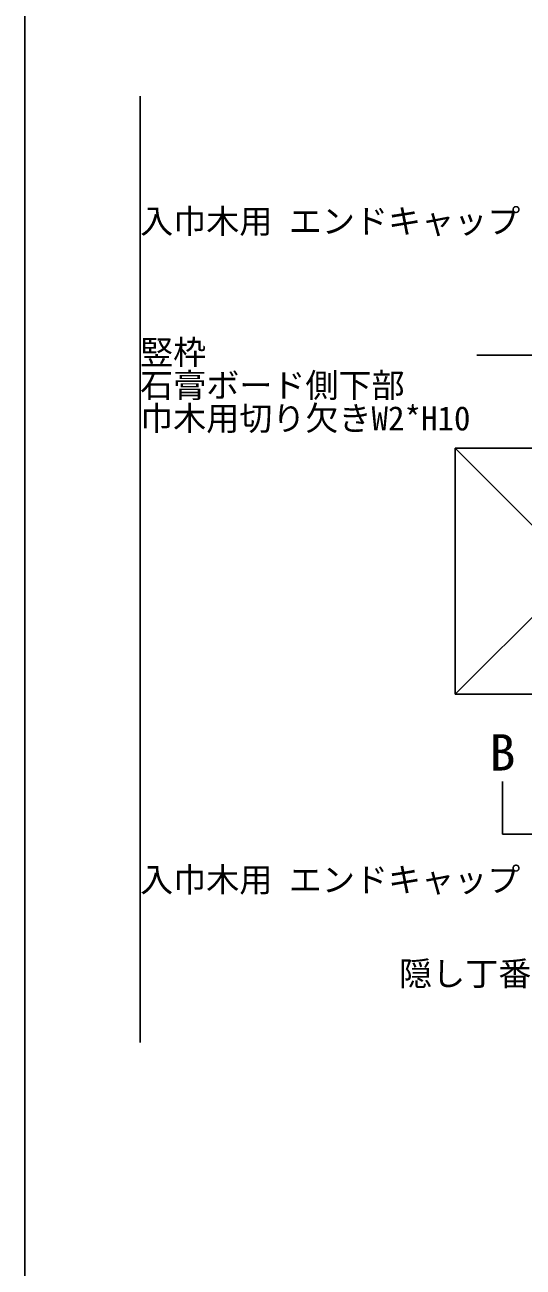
# Model space of a CAD drawing. Units: millimetres, scale not verified. Extents: x -1051 to 1051, y -744 to 744.
# Drawn here: x -988 to -775, y -219 to 311 of the extents above; entities that cross this region are included whole.
import ezdxf
from ezdxf.enums import TextEntityAlignment as Align

# ---------------------------------------------------------------- set-up
doc = ezdxf.new("R2010")
doc.units = ezdxf.units.MM
doc.header["$LTSCALE"] = 5
for name, color, linetype in [('0-0', 7, 'Continuous'), ('3-0', 5, 'Continuous'), ('5-0', 7, 'Continuous')]:
    doc.layers.add(name, color=color, linetype=linetype)
doc.styles.add('ＭＳ ゴシック', font='')
doc.styles.get('ＭＳ ゴシック').set_extended_font_data('MS Gothic')

msp = doc.modelspace()

# ---------------------------------------------------------------- linework, layer by layer
at = {"layer": '0-0', "color": 2}
msp.add_line((-987.5, -687.5), (-987.5, 687.5), dxfattribs=at)
at = {"layer": '3-0', "color": 7}
for p, q in [((-803.719, 25.665), (-803.719, 130.665)), ((-803.719, 130.665), (-698.719, 130.665)), ((-803.719, 130.665), (-698.719, 25.665)), ((-698.719, 130.665), (-803.719, 25.665)), ((-803.719, 25.665), (-698.719, 25.665))]:
    msp.add_line(p, q, dxfattribs=at)
at = {"layer": '5-0'}
msp.add_line((-938.275, 280.97), (-938.275, -123.101), dxfattribs=at)
at = {"layer": '5-0', "color": 1}
msp.add_line((-639.189, -34.121), (-783.59, -34.121), dxfattribs=at)
at = {"layer": '5-0', "color": 6}
msp.add_lwpolyline([(-794.422, 170.434), (-742.968, 170.434), (-686.219, 72.144)], dxfattribs=at)

# ---------------------------------------------------------------- texts
at = {"layer": '5-0', "style": 'ＭＳ ゴシック'}
for s, p in [('入巾木用 エンドキャップ', (-938.275, 219.342)), ('竪枠', (-938.275, 163.379)), ('石膏ボード側下部', (-938.275, 149.268)), ('巾木用切り欠きW2*H10', (-938.275, 135.157)), ('入巾木用 エンドキャップ', (-938.275, -61.868)), ('隠し丁番', (-827.675, -101.942))]:
    msp.add_text(s, height=10.35, dxfattribs=at).set_placement(p, align=Align.BOTTOM_LEFT)

# ---------------------------------------------------------------- wipeouts: each hides what was drawn before it
msp.add_wipeout([(-789.094, -11.621), (-789.094, 9.546), (-778.087, 9.546), (-778.087, -11.621)])

# ---------------------------------------------------------------- next in the draw order: linework, layer by layer
at = {"layer": '5-0', "color": 1}
msp.add_line((-783.59, -34.121), (-783.59, -11.621), dxfattribs=at)

# ---------------------------------------------------------------- next in the draw order: texts
at = {"layer": '5-0', "style": 'ＭＳ ゴシック', "width": 1.05}
msp.add_text('B', height=15.52, dxfattribs=at).set_placement((-789.094, -11.621), align=Align.BOTTOM_LEFT)

doc.saveas('drawing.dxf')
